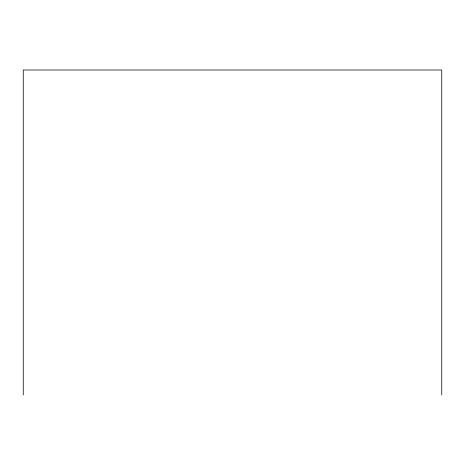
<?xml version="1.0" encoding="UTF-8"?>
<svg xmlns="http://www.w3.org/2000/svg" width="465" height="465" viewBox="0 0 465 465"><rect width="100%" height="100%" fill="white"/><g stroke="black" fill="none" stroke-linecap="round" stroke-linejoin="round"><path stroke-width="0.7" d="M441.75 395L441.75 70L23.25 70L23.25 395"/></g></svg>
